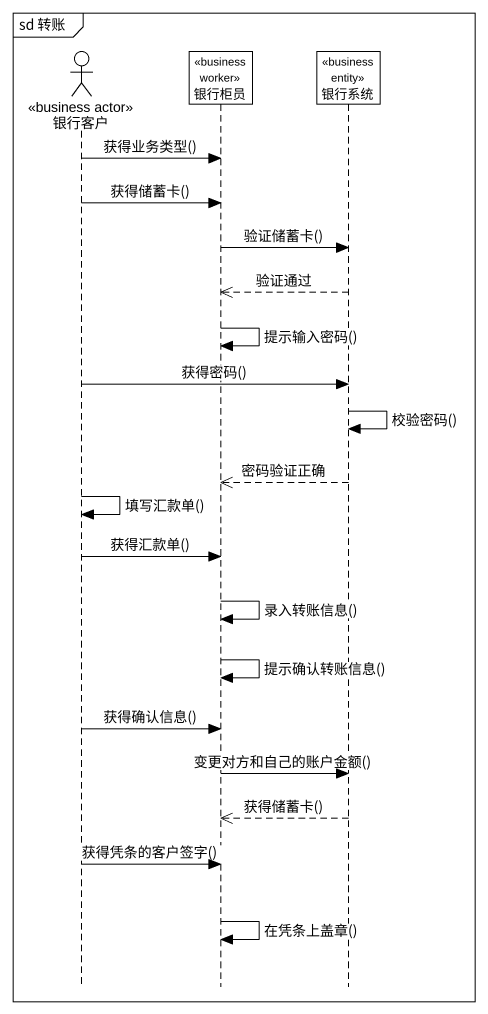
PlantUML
@startuml
mainframe sd 转账
hide footbox
actor 银行客户 <<business actor>>
participant 银行柜员 <<business worker>>
participant 银行系统 <<business entity>>

银行客户 -> 银行柜员 : 获得业务类型()
银行客户 -> 银行柜员 : 获得储蓄卡()
银行柜员 -> 银行系统 : 验证储蓄卡()
银行系统 -->> 银行柜员 : 验证通过
银行柜员 -> 银行柜员 : 提示输入密码()
银行客户 -> 银行系统 : 获得密码()
银行系统 -> 银行系统 : 校验密码()
银行系统 -->> 银行柜员 : 密码验证正确
银行客户 -> 银行客户 : 填写汇款单()
银行客户 -> 银行柜员 : 获得汇款单()
银行柜员 -> 银行柜员 : 录入转账信息()
银行柜员 -> 银行柜员 : 提示确认转账信息()
银行客户 -> 银行柜员 : 获得确认信息()
银行柜员 -> 银行系统 : 变更对方和自己的账户金额()
银行系统 -->> 银行柜员 : 获得储蓄卡()
银行客户 -> 银行柜员 : 获得凭条的客户签字()
银行柜员 -> 银行柜员 : 在凭条上盖章()
@enduml
